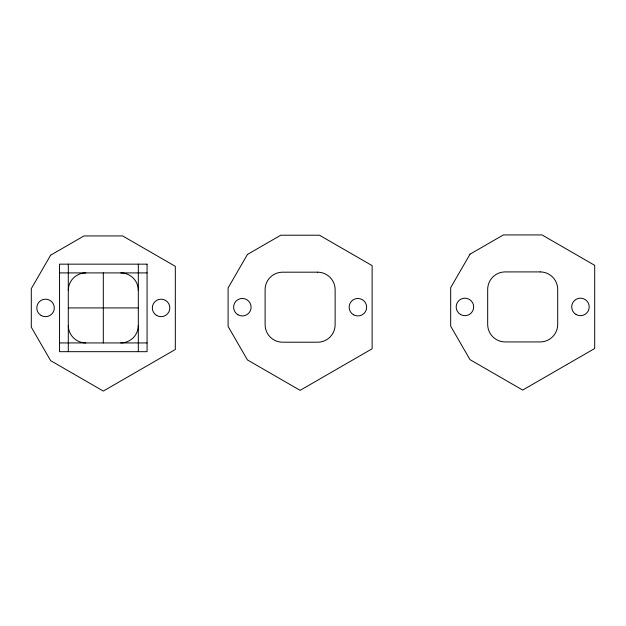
<?xml version="1.0" encoding="UTF-8"?>
<svg xmlns="http://www.w3.org/2000/svg" width="626" height="626" viewBox="0 0 626 626"><rect width="100%" height="100%" fill="white"/><g stroke="black" fill="none" stroke-linecap="round" stroke-linejoin="round"><path stroke-width="0.94" d="M59.548 272.905L147.071 272.905M68.297 307.922L138.323 307.922M59.548 342.931L147.071 342.931M138.323 264.156L138.323 351.679M103.313 272.905L103.313 342.931M68.297 264.156L68.297 351.679M120.818 272.905A17.505 17.505 0 0 1 138.323 290.417M138.323 325.426A17.505 17.505 0 0 1 120.818 342.931M85.809 342.931A17.505 17.505 0 0 1 68.297 325.426M68.297 290.417A17.505 17.505 0 0 1 85.809 272.905M50.628 255.181L31.3 288.664L31.3 327.171L50.628 360.654L103.313 391.07L175.319 349.496L175.319 266.347L122.641 235.932L83.978 235.932L50.628 255.181M247.434 254.461L228.107 287.944L228.107 326.451L247.434 359.934L300.12 390.35L372.126 348.776L372.126 265.627L319.448 235.212L280.784 235.212L247.434 254.461M470.009 254.187L450.681 287.663L450.681 326.177L470.009 359.653L522.687 390.068L594.7 348.494L594.7 265.346L542.022 234.93L503.359 234.93L470.009 254.187M147.071 264.156L59.548 264.156L59.548 351.679L147.071 351.679L147.071 264.156M540.191 271.911L505.182 271.911A17.505 17.505 0 0 0 487.677 289.415L487.677 324.425A17.505 17.505 0 0 0 505.182 341.929L540.191 341.929A17.505 17.505 0 0 0 557.703 324.425L557.703 289.415A17.505 17.505 0 0 0 540.191 271.911M317.625 272.185L282.608 272.185A17.505 17.505 0 0 0 265.103 289.697L265.103 324.706A17.505 17.505 0 0 0 282.608 342.211L317.625 342.211A17.505 17.505 0 0 0 335.129 324.706L335.129 289.697A17.505 17.505 0 0 0 317.625 272.185M41.167 315.496A8.756 8.756 0 0 0 54.298 307.922A8.756 8.756 0 0 0 41.167 300.339A8.756 8.756 0 0 0 41.167 315.496M156.703 315.496A8.756 8.756 0 0 0 169.834 307.922A8.756 8.756 0 0 0 156.703 300.339A8.756 8.756 0 0 0 156.703 315.496M237.974 314.776A8.756 8.756 0 0 0 251.104 307.202A8.756 8.756 0 0 0 237.974 299.619A8.756 8.756 0 0 0 237.974 314.776M353.51 314.776A8.756 8.756 0 0 0 366.64 307.202A8.756 8.756 0 0 0 353.51 299.619A8.756 8.756 0 0 0 353.51 314.776M460.548 314.502A8.756 8.756 0 0 0 473.671 306.92A8.756 8.756 0 0 0 460.548 299.338A8.756 8.756 0 0 0 460.548 314.502M576.084 314.502A8.756 8.756 0 0 0 589.207 306.92A8.756 8.756 0 0 0 576.084 299.338A8.756 8.756 0 0 0 576.084 314.502"/></g></svg>
